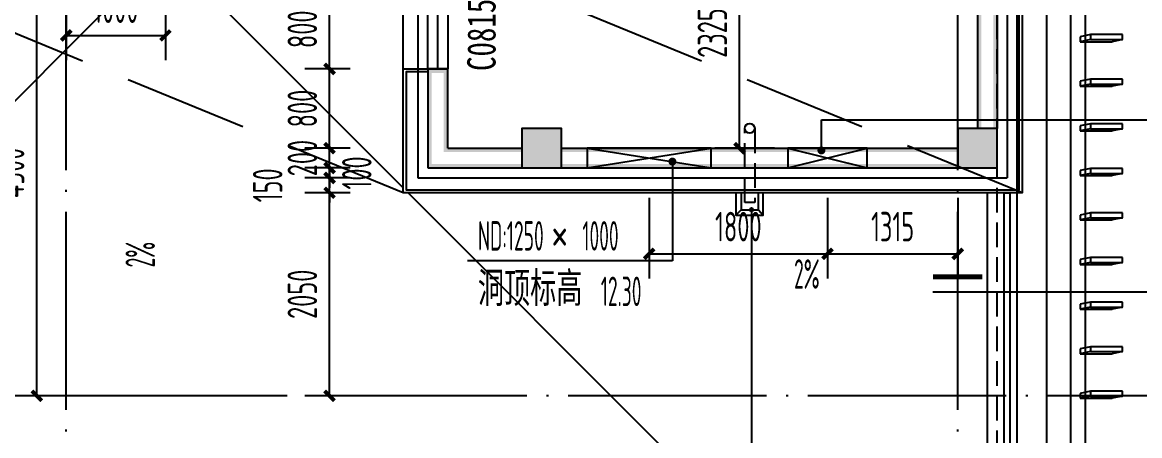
# Model space of a CAD drawing. Extents: x -228436 to 200315, y -41539 to 163917.
# Drawn here: x 48056 to 59337, y 124398 to 128570 of the extents above; entities that cross this region are included whole.
import ezdxf

# ---------------------------------------------------------------- set-up
doc = ezdxf.new("R2010")
doc.units = 0
doc.header["$LTSCALE"] = 1000
doc.header["$MEASUREMENT"] = 0
doc.linetypes.add('X-104 13#平面$0$DASH', pattern=[0.35, 0.25, -0.1])
doc.linetypes.add('X-104 13#平面$0$DOTE', pattern=[2.42, 2, -0.2, 0.02, -0.2])
for name, color, linetype in [('01-标注_尺寸', 124, 'Continuous'), ('01-标注_符号', 200, 'Continuous'), ('02-TEXT_标注', 130, 'Continuous'), ('13#楼幕墙$0$A-C_玻璃幕墙', 140, 'Continuous'), ('13#楼幕墙$0$D-铝板', 181, 'Continuous'), ('PUB_HATCH', 8, 'Continuous'), ('PUB_WALL', 9, 'Continuous'), ('X-104 13#平面$0$01-标注_符号', 200, 'Continuous'), ('X-104 13#平面$0$02-TEXT_标注', 130, 'Continuous'), ('X-104 13#平面$0$02-TEXT_门窗', 151, 'Continuous'), ('X-104 13#平面$0$A-C_窗', 140, 'Continuous'), ('X-104 13#平面$0$A-E_栏杆', 232, 'Continuous'), ('X-104 13#平面$0$A-O_分水线', 127, 'Continuous'), ('X-104 13#平面$0$A-O_屋面', 201, 'Continuous'), ('X-104 13#平面$0$A-SUR_保温', 222, 'Continuous'), ('X-104 13#平面$0$A-TECH_暖通', 6, 'Continuous'), ('X-104 13#平面$0$A-TECH_结构', 21, 'Continuous'), ('X-104 13#平面$0$A_AXIS-轴线', 36, 'X-104 13#平面$0$DOTE'), ('X-104 13#平面$0$A_STR-砌块墙', 121, 'Continuous'), ('X-104 13#平面$0$A_STR-砼柱', 51, 'Continuous'), ('X-104 13#平面$0$EH_石材', 116, 'Continuous'), ('X-104 13#平面$0$X-104 13#平面$0$A-TECH_结构', 21, 'Continuous'), ('X-104 13#平面$0$图例', 7, 'Continuous')]:
    doc.layers.add(name, color=color, linetype=linetype)
doc.styles.add('_TCH_DIM', font='ros1.shx', dxfattribs={"width": 0.8, "bigfont": 'jd.shx'})
doc.styles.add('_TCH_DIM_T3', font='ros1.shx', dxfattribs={"width": 0.705882, "bigfont": 'jd.shx'})
doc.styles.add('X-104 13#平面$0$_TCH_WINDOW', font='STXIHEI_0.TTF', dxfattribs={"width": 0.75, "height": 3.5})
doc.dimstyles.new('_TCH_ARCH&&100', dxfattribs={"dimtxt": 297.5, "dimasz": 100, "dimexe": 250, "dimexo": 300, "dimgap": 126.25, "dimtad": 1, "dimdec": 0, "dimzin": 0, "dimdsep": 46, "dimtxsty": '_TCH_DIM_T3', "dimblk": 'ARCHTICK', "dimcen": 0.09, "dimclrt": 7, "dimazin": 2, "dimtfac": 1, "dimtdec": 0, "dimtix": 1, "dimtmove": 2, "dimatfit": 3, "dimfxl": 0, "dimtolj": 1, "dimtzin": 0, "dimarcsym": 0})

# ---------------------------------------------------------------- blocks, each defined once
blk = doc.blocks.new('X-104 13#平面$0$zzzzx')
at = {"layer": 'X-104 13#平面$0$A_AXIS-轴线', "linetype": 'X-104 13#平面$0$DOTE'}
for p, q in [((48500, -7401), (48500, 28620.3)), ((57500, -7401), (57500, 28620.3)), ((60408.4, 0), (-2925, 0))]:
    blk.add_line(p, q, dxfattribs=at)
blk = doc.blocks.new('13#楼幕墙$0$llllei')
for p, q in [((325, 50), (0, 50)), ((0, 50), (0, 0)), ((0, 0), (325, 0)), ((325, 0), (325, 50))]:
    blk.add_line(p, q)
for points in [[(0, 50), (-105, 29)], [(-105, 29), (-105, -21)], [(0, 0), (-105, -21)], [(325, 0), (220, -21)], [(-105, -21), (220, -21)]]:
    blk.add_lwpolyline(points)
blk = doc.blocks.new('13#楼幕墙')
at = {"layer": '13#楼幕墙$0$A-C_玻璃幕墙'}
blk.add_line((58400, 123700), (58400, 143760), dxfattribs=at)
at = {"layer": '13#楼幕墙$0$D-铝板'}
blk.add_lwpolyline([(58790, 143760), (58640, 143760), (58640, 123600), (58790, 123450), (58790, 143760)], close=True, dxfattribs=at)
for p in [(58840, 128396), (58840, 127946), (58840, 127496), (58840, 127046), (58840, 126596), (58840, 126146), (58840, 125696), (58840, 125246), (58840, 124796)]:
    blk.add_blockref('13#楼幕墙$0$llllei', p, dxfattribs=at)
blk = doc.blocks.new('X-104 13#平面$0$ys')
for points in [[(46400, -2400), (39870, 4130)], [(39000, -5000), (46550, 2550)], [(49000, -5000), (46450, -2450)]]:
    blk.add_lwpolyline(points)
blk = doc.blocks.new('X-104 13#平面$0$A$C6C68079C')
at = {"layer": 'X-104 13#平面$0$图例'}
for p, q in [((91, 87), (145, 141)), ((91, -87), (145, -137))]:
    blk.add_line(p, q, dxfattribs=at)
for points in [[(-80, -137), (-80, 141), (145, 141), (145, -137)], [(-80, -87), (-80, 87), (91, 87), (91, -87)]]:
    blk.add_lwpolyline(points, close=True, dxfattribs=at)
blk = doc.blocks.new('X-104 13#平面$0$A$C45D52E12')
at = {"layer": 'X-104 13#平面$0$X-104 13#平面$0$A-TECH_结构'}
blk.add_lwpolyline([(58300, -18800), (58300, 820), (53473, 4870), (38300, -3873), (38300, -8100), (12610, -8100), (4602, -2800), (-400, -2800), (-400, -20400), (22000, -20400), (22000, -18800)], close=True, dxfattribs=at)
blk = doc.blocks.new('*U70')
blk.add_lwpolyline([(200, 0), (200, 1250), (0, 1250), (0, 0), (200, 0), (0, 1250), (0, 0), (200, 1250)])
blk = doc.blocks.new('*U69')
blk.add_lwpolyline([(200, 0), (200, 800), (0, 800), (0, 0), (200, 0), (0, 800), (0, 0), (200, 800)])
blk = doc.blocks.new('X-104 13#平面$0$$TCHSYS$WIN2D')
for p, q in [((-0.5, 0.5), (0.5, 0.5)), ((-0.5, 0.5), (-0.5, -0.5)), ((0.5, 0.5), (0.5, -0.5)), ((0.5, 0.167), (-0.5, 0.167)), ((0.5, -0.167), (-0.5, -0.167)), ((-0.5, -0.5), (0.5, -0.5))]:
    blk.add_line(p, q)
blk = doc.blocks.new('_FZH')
blk.add_lwpolyline([(-0.5, -0.5), (0.5, -0.5), (0.5, 0.5), (-0.5, 0.5)], close=True)
at = {"layer": 'PUB_HATCH'}
blk.add_solid([(-0.5, -0.5), (0.5, -0.5), (-0.5, 0.5), (0.5, 0.5)], dxfattribs=at)
blk = doc.blocks.new('X-104 13#平面')
at = {"layer": 'PUB_WALL'}
for points in [[(57700, 127500), (57740, 127500), (57740, 133400), (57700, 133400)], [(57860, 127500), (57900, 127500), (57900, 133400), (57860, 133400)], [(52350.4, 128100), (52150.4, 128100), (52190.4, 128060), (52310.4, 128060)], [(52150.4, 128100), (52150.4, 127100), (52190.4, 127140), (52190.4, 128060)], [(52350.4, 127300), (52350.4, 128100), (52310.4, 128060), (52310.4, 127260)], [(53500, 127500), (53100, 127500), (53140, 127460), (53460, 127460)], [(53100, 127500), (53100, 127100), (53140, 127140), (53140, 127460)], [(53500, 127100), (53500, 127500), (53460, 127460), (53460, 127140)], [(57900, 127500), (57500, 127500), (57540, 127460), (57860, 127460)], [(57500, 127500), (57500, 127100), (57540, 127140), (57540, 127460)], [(57900, 127100), (57900, 127500), (57860, 127460), (57860, 127140)], [(53100, 127260), (53100, 127300), (52350.4, 127300), (52310.4, 127260)], [(57500, 127260), (57500, 127300), (53500, 127300), (53500, 127260)], [(53300, 127100), (53100, 127100), (53100, 127140), (52190.4, 127140), (52150.4, 127100)], [(53100, 127100), (53500, 127100), (53460, 127140), (53140, 127140)], [(57900, 127100), (57500, 127100), (57500, 127140), (53500, 127140), (53500, 127100)], [(57500, 127100), (57900, 127100), (57860, 127140), (57540, 127140)]]:
    blk.add_hatch(color=256, dxfattribs=at).paths.add_polyline_path(points)
at = {"layer": 'X-104 13#平面$0$01-标注_符号'}
blk.add_line((57250, 125850), (59896, 125850), dxfattribs=at)
at = {"layer": 'X-104 13#平面$0$01-标注_符号', "const_width": 50}
blk.add_lwpolyline([(57250, 126000), (57750, 126000)], dxfattribs=at)
at = {"layer": 'X-104 13#平面$0$02-TEXT_标注', "linetype": 'X-104 13#平面$0$DASH', "ltscale": 5}
for points in [[(51900.4, 126850), (27908.6, 136697.4)], [(58150, 126850), (34158.2, 136697.4)]]:
    blk.add_lwpolyline(points, dxfattribs=at)
at = {"layer": 'X-104 13#平面$0$A-E_栏杆'}
for p, q in [((57970, 124130), (57970, 126850)), ((57970, 126850), (58030, 126850)), ((58030, 124070), (58030, 126850))]:
    blk.add_line(p, q, dxfattribs=at)
at = {"layer": 'X-104 13#平面$0$A-O_分水线', "linetype": 'X-104 13#平面$0$DASH'}
blk.add_lwpolyline([(55450, 127500), (55450, 126750), (55350, 126750), (55350, 127500)], dxfattribs=at)
at = {"layer": 'X-104 13#平面$0$A-O_分水线'}
blk.add_circle((55400, 127500), 50, dxfattribs=at)
at = {"layer": 'X-104 13#平面$0$A-O_屋面'}
blk.add_lwpolyline([(58400, 123700), (58400, 143760), (53305, 148035), (37800, 139100), (37800, 135000), (12500, 135000), (4492.6, 140300), (-900, 140300), (-900, 122100), (22100, 122100), (22100, 123700)], close=True, dxfattribs=at)
blk.add_lwpolyline([(57800, 143250), (57800, 143480.2), (53240.9, 147305.6), (38400, 138753.3), (38400, 134400), (12319.4, 134400), (4312, 139700), (-300, 139700), (-300, 122700), (21500, 122700), (21500, 124300), (57800, 124300), (57800, 126850)], dxfattribs=at)
at = {"layer": 'X-104 13#平面$0$A-SUR_保温'}
for p, q in [((58000, 133700), (58000, 127000)), ((52050.4, 128100), (52150.4, 128100)), ((52050.4, 128100), (52050.4, 127000)), ((52050.4, 127000), (53300, 127000)), ((53300, 127000), (58000, 127000))]:
    blk.add_line(p, q, dxfattribs=at)
at = {"layer": 'X-104 13#平面$0$A-TECH_结构', "linetype": 'X-104 13#平面$0$DASH'}
blk.add_lwpolyline([(58100, 124000), (58100, 143620), (53261.3, 147680.2), (38100, 138926.8), (38100, 134700), (12409.7, 134700), (4402.3, 140000), (-600, 140000), (-600, 122400), (21800, 122400), (21800, 124000)], close=True, dxfattribs=at)
blk.add_lwpolyline([(57900, 143526.7), (53240, 147436.9), (38300, 138811.3), (38300, 134500), (12349.5, 134500), (4342.1, 139800), (-400, 139800), (-400, 122600), (21600, 122600), (21600, 124200), (57900, 124200), (57900, 143526.7)], dxfattribs=at)
at = {"layer": 'X-104 13#平面$0$A_STR-砌块墙'}
for p, q in [((57700, 133400), (57700, 127500)), ((57900, 133400), (57900, 127500)), ((52350.4, 128100), (52150.4, 128100)), ((52150.4, 128100), (52150.4, 127100)), ((52350.4, 127300), (52350.4, 128100)), ((52350.4, 127300), (53100, 127300)), ((53500, 127300), (57500, 127300)), ((52150.4, 127100), (53100, 127100)), ((53500, 127100), (57500, 127100))]:
    blk.add_line(p, q, dxfattribs=at)
at = {"layer": 'X-104 13#平面$0$EH_石材'}
blk.add_line((51900.4, 128100), (51900.4, 128900), dxfattribs=at)
blk.add_lwpolyline([(56250, 143000), (56250, 143250), (58150, 143250), (58150, 126850), (51900.4, 126850), (51900.4, 128100), (52150.4, 128100), (52150.4, 128070), (51930.4, 128070), (51930.4, 126880), (58120, 126880), (58120, 143220), (56280, 143220), (56280, 143000), (56250, 143000)], dxfattribs=at)
for name, p in [('X-104 13#平面$0$zzzzx', (0, 124800)), ('X-104 13#平面$0$A$C45D52E12', (-200, 142800))]:
    blk.add_blockref(name, p)
at = {"color": 5, "xscale": -1, "rotation": 90}
blk.add_blockref('X-104 13#平面$0$A$C6C68079C', (55400, 126770), dxfattribs=at)
at = {"layer": 'X-104 13#平面$0$A-C_窗'}
ref = blk.add_blockref('X-104 13#平面$0$$TCHSYS$WIN2D', (52200.4, 128500), dxfattribs=dict(at, xscale=800, yscale=-300, zscale=300, rotation=270))
ref.add_attrib('A', 'C0815', (52833.7, 128080), dxfattribs={"layer": 'X-104 13#平面$0$02-TEXT_门窗', "height": 285.43, "rotation": 90, "style": 'X-104 13#平面$0$_TCH_WINDOW', "width": 0.75})
at = {"layer": 'X-104 13#平面$0$A-O_分水线'}
blk.add_blockref('X-104 13#平面$0$ys', (5500, 129300), dxfattribs=at)
at = {"layer": 'X-104 13#平面$0$A-TECH_暖通', "rotation": 270}
for name, p in [('*U70', (53760, 127300)), ('*U69', (55785, 127300))]:
    blk.add_blockref(name, p, dxfattribs=at)
at = {"layer": 'X-104 13#平面$0$A-TECH_结构'}
blk.add_blockref('13#楼幕墙', (0, 0), dxfattribs=at)
at = {"layer": 'X-104 13#平面$0$A_STR-砼柱', "xscale": 400, "yscale": 400, "zscale": 400}
for p in [(53300, 127300), (57700, 127300)]:
    blk.add_blockref('_FZH', p, dxfattribs=at)
blk = doc.blocks.new('_ArchTick')
at = {"color": 0, "linetype": 'ByBlock', "const_width": 0.4}
blk.add_lwpolyline([(-0.5, -0.5), (0.5, 0.5)], dxfattribs=at)
blk = doc.blocks.new('*D565')
at = {"layer": '01-标注_尺寸', "color": 0, "lineweight": -2, "transparency": 16777216}
for p, q in [((51366, 128900), (50908, 128900)), ((51158, 128100), (51158, 128900)), ((51366, 128100), (50908, 128100))]:
    blk.add_line(p, q, dxfattribs=at)
at = {"layer": 'Defpoints', "color": 0, "transparency": 16777216}
for p in [(51158, 128900), (51666, 128900), (51666, 128100)]:
    blk.add_point(p, dxfattribs=at)
at = {"layer": '01-标注_尺寸', "color": 0, "lineweight": -2, "transparency": 16777216, "xscale": 100, "yscale": 100, "zscale": 100}
for p, rotation in [((51158, 128900), 90), ((51158, 128100), 270)]:
    blk.add_blockref('_ArchTick', p, dxfattribs=dict(at, rotation=rotation))
at = {"layer": '01-标注_尺寸', "color": 7, "transparency": 16777216, "insert": (50883, 128500), "char_height": 297.5, "attachment_point": 5, "rotation": 90, "style": '_TCH_DIM_T3'}
blk.add_mtext('\\A1;800', dxfattribs=at)
blk = doc.blocks.new('*D566')
at = {"layer": '01-标注_尺寸', "color": 0, "lineweight": -2, "transparency": 16777216}
for p, q in [((51366, 128100), (50908, 128100)), ((51158, 127300), (51158, 128100)), ((51366, 127300), (50908, 127300))]:
    blk.add_line(p, q, dxfattribs=at)
at = {"layer": 'Defpoints', "color": 0, "transparency": 16777216}
for p in [(51158, 128100), (51666, 128100), (51666, 127300)]:
    blk.add_point(p, dxfattribs=at)
at = {"layer": '01-标注_尺寸', "color": 0, "lineweight": -2, "transparency": 16777216, "xscale": 100, "yscale": 100, "zscale": 100}
for p, rotation in [((51158, 128100), 90), ((51158, 127300), 270)]:
    blk.add_blockref('_ArchTick', p, dxfattribs=dict(at, rotation=rotation))
at = {"layer": '01-标注_尺寸', "color": 7, "transparency": 16777216, "insert": (50883, 127700), "char_height": 297.5, "attachment_point": 5, "rotation": 90, "style": '_TCH_DIM_T3'}
blk.add_mtext('\\A1;800', dxfattribs=at)
blk = doc.blocks.new('*D567')
at = {"layer": '01-标注_尺寸', "color": 0, "lineweight": -2, "transparency": 16777216}
for p, q in [((51158, 127300), (51158, 127400)), ((51366, 127300), (50908, 127300)), ((51158, 127100), (51158, 127300)), ((51366, 127100), (50908, 127100)), ((51158, 127100), (51158, 127000))]:
    blk.add_line(p, q, dxfattribs=at)
at = {"layer": 'Defpoints', "color": 0, "transparency": 16777216}
for p in [(51158, 127300), (51666, 127300), (51666, 127100)]:
    blk.add_point(p, dxfattribs=at)
at = {"layer": '01-标注_尺寸', "color": 0, "lineweight": -2, "transparency": 16777216, "xscale": 100, "yscale": 100, "zscale": 100}
for p, rotation in [((51158, 127300), 270), ((51158, 127100), 90)]:
    blk.add_blockref('_ArchTick', p, dxfattribs=dict(at, rotation=rotation))
at = {"layer": '01-标注_尺寸', "color": 7, "transparency": 16777216, "insert": (50883, 127200), "char_height": 297.5, "attachment_point": 5, "rotation": 90, "style": '_TCH_DIM_T3'}
blk.add_mtext('\\A1;200', dxfattribs=at)
blk = doc.blocks.new('*D568')
at = {"layer": '01-标注_尺寸', "color": 0, "lineweight": -2, "transparency": 16777216}
for p, q in [((51158, 127100), (51158, 127200)), ((51366, 127100), (50908, 127100)), ((51158, 127000), (51158, 127100)), ((51366, 127000), (50908, 127000)), ((51158, 127000), (51158, 126900))]:
    blk.add_line(p, q, dxfattribs=at)
at = {"layer": 'Defpoints', "color": 0, "transparency": 16777216}
for p in [(51158, 127100), (51666, 127100), (51666, 127000)]:
    blk.add_point(p, dxfattribs=at)
at = {"layer": '01-标注_尺寸', "color": 0, "lineweight": -2, "transparency": 16777216, "xscale": 100, "yscale": 100, "zscale": 100}
for p, rotation in [((51158, 127100), 270), ((51158, 127000), 90)]:
    blk.add_blockref('_ArchTick', p, dxfattribs=dict(at, rotation=rotation))
at = {"layer": '01-标注_尺寸', "color": 7, "transparency": 16777216, "insert": (51433, 127050), "char_height": 297.5, "attachment_point": 5, "rotation": 90, "style": '_TCH_DIM_T3'}
blk.add_mtext('\\A1;100', dxfattribs=at)
blk = doc.blocks.new('*D569')
at = {"layer": '01-标注_尺寸', "color": 0, "lineweight": -2, "transparency": 16777216}
for p, q in [((51158, 127000), (51158, 127100)), ((51366, 127000), (50908, 127000)), ((51158, 126850), (51158, 127000)), ((51366, 126850), (50908, 126850)), ((51158, 126850), (51158, 126750))]:
    blk.add_line(p, q, dxfattribs=at)
at = {"layer": 'Defpoints', "color": 0, "transparency": 16777216}
for p in [(51158, 127000), (51666, 127000), (51666, 126850)]:
    blk.add_point(p, dxfattribs=at)
at = {"layer": '01-标注_尺寸', "color": 0, "lineweight": -2, "transparency": 16777216, "xscale": 100, "yscale": 100, "zscale": 100}
for p, rotation in [((51158, 127000), 270), ((51158, 126850), 90)]:
    blk.add_blockref('_ArchTick', p, dxfattribs=dict(at, rotation=rotation))
at = {"layer": '01-标注_尺寸', "color": 7, "transparency": 16777216, "insert": (50533, 126925), "char_height": 297.5, "attachment_point": 5, "rotation": 90, "style": '_TCH_DIM_T3'}
blk.add_mtext('\\A1;150', dxfattribs=at)
blk = doc.blocks.new('*D570')
at = {"layer": '01-标注_尺寸', "color": 0, "lineweight": -2, "transparency": 16777216}
for p, q in [((51366, 126850), (50908, 126850)), ((51158, 124800), (51158, 126850)), ((51366, 124800), (50908, 124800))]:
    blk.add_line(p, q, dxfattribs=at)
at = {"layer": 'Defpoints', "color": 0, "transparency": 16777216}
for p in [(51158, 126850), (51666, 126850), (51666, 124800)]:
    blk.add_point(p, dxfattribs=at)
at = {"layer": '01-标注_尺寸', "color": 0, "lineweight": -2, "transparency": 16777216, "xscale": 100, "yscale": 100, "zscale": 100}
for p, rotation in [((51158, 126850), 90), ((51158, 124800), 270)]:
    blk.add_blockref('_ArchTick', p, dxfattribs=dict(at, rotation=rotation))
at = {"layer": '01-标注_尺寸', "color": 7, "transparency": 16777216, "insert": (50883, 125825), "char_height": 297.5, "attachment_point": 5, "rotation": 90, "style": '_TCH_DIM_T3'}
blk.add_mtext('\\A1;2050', dxfattribs=at)
blk = doc.blocks.new('*D667')
at = {"layer": '01-标注_尺寸', "color": 0, "lineweight": -2, "transparency": 16777216}
for p, q in [((55650, 129625), (55048, 129625)), ((55298, 127300), (55298, 129625)), ((55650, 127300), (55048, 127300))]:
    blk.add_line(p, q, dxfattribs=at)
at = {"layer": 'Defpoints', "color": 0, "transparency": 16777216}
for p in [(55298, 129625), (55950, 129625), (55950, 127300)]:
    blk.add_point(p, dxfattribs=at)
at = {"layer": '01-标注_尺寸', "color": 0, "lineweight": -2, "transparency": 16777216, "xscale": 100, "yscale": 100, "zscale": 100}
for p, rotation in [((55298, 129625), 90), ((55298, 127300), 270)]:
    blk.add_blockref('_ArchTick', p, dxfattribs=dict(at, rotation=rotation))
at = {"layer": '01-标注_尺寸', "color": 7, "transparency": 16777216, "insert": (55023, 128462), "char_height": 297.5, "attachment_point": 5, "rotation": 90, "style": '_TCH_DIM_T3'}
blk.add_mtext('\\A1;2325', dxfattribs=at)
blk = doc.blocks.new('*D697')
at = {"layer": '01-标注_尺寸', "color": 0, "lineweight": -2, "transparency": 16777216}
for p, q in [((48500, 129000), (48500, 128188)), ((49500, 129000), (49500, 128188)), ((48500, 128438), (49500, 128438))]:
    blk.add_line(p, q, dxfattribs=at)
at = {"layer": 'Defpoints', "color": 0, "transparency": 16777216}
for p in [(48500, 129300), (49500, 129300), (49500, 128438)]:
    blk.add_point(p, dxfattribs=at)
at = {"layer": '01-标注_尺寸', "color": 0, "lineweight": -2, "transparency": 16777216, "xscale": 100, "yscale": 100, "zscale": 100, "rotation": 180}
blk.add_blockref('_ArchTick', (48500, 128438), dxfattribs=at)
at = {"layer": '01-标注_尺寸', "color": 0, "lineweight": -2, "transparency": 16777216, "xscale": 100, "yscale": 100, "zscale": 100}
blk.add_blockref('_ArchTick', (49500, 128438), dxfattribs=at)
at = {"layer": '01-标注_尺寸', "color": 7, "transparency": 16777216, "insert": (49000, 128713), "char_height": 297.5, "attachment_point": 5, "style": '_TCH_DIM_T3'}
blk.add_mtext('\\A1;1000', dxfattribs=at)
blk = doc.blocks.new('*D698')
at = {"layer": '01-标注_尺寸', "color": 0, "lineweight": -2, "transparency": 16777216}
for p, q in [((49200, 129300), (47952, 129300)), ((48202, 124800), (48202, 129300)), ((49200, 124800), (47952, 124800))]:
    blk.add_line(p, q, dxfattribs=at)
at = {"layer": 'Defpoints', "color": 0, "transparency": 16777216}
for p in [(48202, 129300), (49500, 129300), (49500, 124800)]:
    blk.add_point(p, dxfattribs=at)
at = {"layer": '01-标注_尺寸', "color": 0, "lineweight": -2, "transparency": 16777216, "xscale": 100, "yscale": 100, "zscale": 100}
for p, rotation in [((48202, 129300), 90), ((48202, 124800), 270)]:
    blk.add_blockref('_ArchTick', p, dxfattribs=dict(at, rotation=rotation))
at = {"layer": '01-标注_尺寸', "color": 7, "transparency": 16777216, "insert": (47927, 127050), "char_height": 297.5, "attachment_point": 5, "rotation": 90, "style": '_TCH_DIM_T3'}
blk.add_mtext('\\A1;4500', dxfattribs=at)
blk = doc.blocks.new('*D713')
at = {"layer": '01-标注_尺寸', "color": 0, "lineweight": -2, "transparency": 16777216}
for p, q in [((56185, 126800), (56185, 125983)), ((57500, 126800), (57500, 125983)), ((56185, 126233), (57500, 126233))]:
    blk.add_line(p, q, dxfattribs=at)
at = {"layer": 'Defpoints', "color": 0, "transparency": 16777216}
for p in [(56185, 127100), (57500, 127100), (57500, 126233)]:
    blk.add_point(p, dxfattribs=at)
at = {"layer": '01-标注_尺寸', "color": 0, "lineweight": -2, "transparency": 16777216, "xscale": 100, "yscale": 100, "zscale": 100, "rotation": 180}
blk.add_blockref('_ArchTick', (56185, 126233), dxfattribs=at)
at = {"layer": '01-标注_尺寸', "color": 0, "lineweight": -2, "transparency": 16777216, "xscale": 100, "yscale": 100, "zscale": 100}
blk.add_blockref('_ArchTick', (57500, 126233), dxfattribs=at)
at = {"layer": '01-标注_尺寸', "color": 7, "transparency": 16777216, "insert": (56843, 126508), "char_height": 297.5, "attachment_point": 5, "style": '_TCH_DIM_T3'}
blk.add_mtext('\\A1;1315', dxfattribs=at)
blk = doc.blocks.new('*D714')
at = {"layer": '01-标注_尺寸', "color": 0, "lineweight": -2, "transparency": 16777216}
for p, q in [((54385, 126800), (54385, 125983)), ((56185, 126800), (56185, 125983)), ((54385, 126233), (56185, 126233))]:
    blk.add_line(p, q, dxfattribs=at)
at = {"layer": 'Defpoints', "color": 0, "transparency": 16777216}
for p in [(54385, 127100), (56185, 127100), (56185, 126233)]:
    blk.add_point(p, dxfattribs=at)
at = {"layer": '01-标注_尺寸', "color": 0, "lineweight": -2, "transparency": 16777216, "xscale": 100, "yscale": 100, "zscale": 100, "rotation": 180}
blk.add_blockref('_ArchTick', (54385, 126233), dxfattribs=at)
at = {"layer": '01-标注_尺寸', "color": 0, "lineweight": -2, "transparency": 16777216, "xscale": 100, "yscale": 100, "zscale": 100}
blk.add_blockref('_ArchTick', (56185, 126233), dxfattribs=at)
at = {"layer": '01-标注_尺寸', "color": 7, "transparency": 16777216, "insert": (55285, 126508), "char_height": 297.5, "attachment_point": 5, "style": '_TCH_DIM_T3'}
blk.add_mtext('\\A1;1800', dxfattribs=at)

msp = doc.modelspace()

# ---------------------------------------------------------------- linework, layer by layer
at = {"layer": '01-标注_符号'}
for p, q in [((56123.8, 127276.9), (56123.8, 127585.3)), ((56123.8, 127585.3), (61299.7, 127585.3)), ((54619.3, 127164.9), (54619.3, 126161.1)), ((55417.8, 126660.9), (55417.8, 121415)), ((54619.3, 126161.1), (52550.5, 126161.1))]:
    msp.add_line(p, q, dxfattribs=at)
at = {"layer": '01-标注_符号', "const_width": 40}
for points in [[(56123.8, 127256.9, 1), (56123.8, 127296.9, 1)], [(54619.3, 127184.9, 1), (54619.3, 127144.9, 1)]]:
    msp.add_lwpolyline(points, format="xyb", close=True, dxfattribs=at)
at = {"layer": '01-标注_符号'}
for points in [[(49500, 125961.3, 0, 0, 0), (49500, 126500, 80, 0, 0), (49500, 126800, 0, 0, 0)], [(56195.9, 125776.1, 0, 0, 0), (55657.1, 125776.1, 80, 0, 0), (55357.1, 125776.1, 0, 0, 0)]]:
    msp.add_lwpolyline(points, format="xyseb", dxfattribs=at)
msp.add_circle((55417.8, 126678.7), 17.8, dxfattribs=at)

# ---------------------------------------------------------------- block references
msp.add_blockref('X-104 13#平面', (0, 0))

# ---------------------------------------------------------------- texts
at = {"layer": '02-TEXT_标注', "style": '_TCH_DIM'}
for s, height, width, p in [('ND:1250', 297.5, 0.564706, (52655.5, 126266.1)), ('×', 347.3, 0.8, (53400.3, 126266.1)), ('1000', 297.5, 0.564706, (53710.6, 126266.1)), ('2%%%', 297.5, 0.564706, (55847.8, 125881.1)), ('洞顶标高', 347.29, 0.8, (52655.5, 125706.1)), ('12.30', 297.5, 0.564706, (53897, 125706.1))]:
    msp.add_text(s, height=height, dxfattribs=dict(at, width=width)).set_placement(p)
at = {"layer": '02-TEXT_标注', "style": '_TCH_DIM', "width": 0.564706}
msp.add_text('2%%%', height=297.5, rotation=90, dxfattribs=at).set_placement((49395, 126096.5))

# ---------------------------------------------------------------- dimensions: what is measured, and where the dimension line sits
at = {"layer": '01-标注_尺寸'}
for p1, p2, distance, picture, middle in [((55950, 127300), (55950, 129625), 652.5, '*D667', (55022.5, 128462.5)), ((49500, 124800), (49500, 129300), 1298.4, '*D698', (47926.6, 127050)), ((48500, 129300), (49500, 129300), -862.3, '*D697', (49000, 128712.7)), ((51665.6, 128100), (51665.6, 128900), 507.7, '*D565', (50882.9, 128500)), ((51665.6, 127300), (51665.6, 128100), 507.7, '*D566', (50882.9, 127700)), ((51665.6, 127100), (51665.6, 127300), 507.7, '*D567', (50882.9, 127200)), ((54385, 127100), (56185, 127100), -866.5, '*D714', (55285, 126508.5)), ((56185, 127100), (57500, 127100), -866.5, '*D713', (56842.5, 126508.5)), ((51665.6, 124800), (51665.6, 126850), 507.7, '*D570', (50882.9, 125825))]:
    dim = msp.add_aligned_dim(p1=p1, p2=p2, distance=distance, dimstyle='_TCH_ARCH&&100', dxfattribs=at)
    dim.commit()
    dim.dimension.update_dxf_attribs({"geometry": picture, "text_midpoint": middle})
for base, p1, p2, picture, middle in [((51157.9, 127100), (51665.6, 127000), (51665.6, 127100), '*D568', (51432.9, 127050)), ((51157.9, 127000), (51665.6, 126850), (51665.6, 127000), '*D569', (50532.9, 126925))]:
    dim = msp.add_linear_dim(base=base, p1=p1, p2=p2, angle=90, dimstyle='_TCH_ARCH&&100', dxfattribs=at)
    dim.commit()
    dim.dimension.update_dxf_attribs({"geometry": picture, "text_midpoint": middle, "dimtype": 161})

doc.saveas('drawing.dxf')
